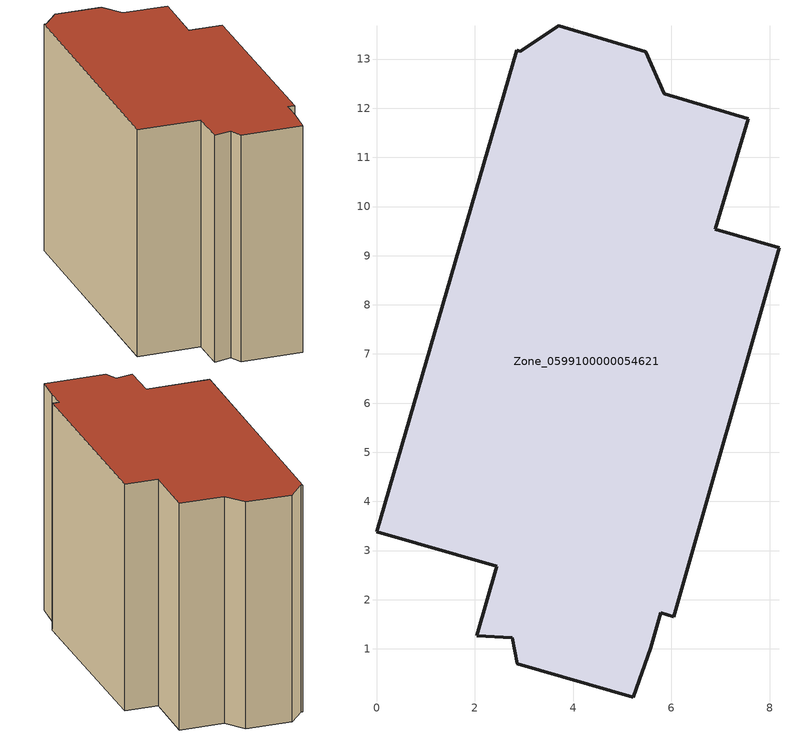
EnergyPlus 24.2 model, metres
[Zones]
Zone_0599100000054621
 floor ground (C_G): 2.45,2.68 0,3.38 2.85,13.18 2.93,13.16 3.71,13.68 5.48,13.14 5.85,12.29 7.56,11.78 6.89,9.53 8.19,9.16 6.05,1.65 5.78,1.73 5.58,1.03 5.23,0.02 2.86,0.69 2.76,1.22 2.04,1.27 z0
 wall outside (C_F): 5.78,1.73 6.05,1.65 8.19,9.16 6.89,9.53 7.56,11.78 5.85,12.29 5.48,13.14 3.71,13.68 2.93,13.16 2.85,13.18 0,3.38 2.45,2.68 2.04,1.27 2.76,1.22 2.86,0.69 5.23,0.02 5.58,1.03 5.78,1.73 z0:9.33
 roof outside (C_R): 5.58,1.03 5.78,1.73 6.05,1.65 8.19,9.16 6.89,9.53 7.56,11.78 5.85,12.29 5.48,13.14 3.71,13.68 2.93,13.16 2.85,13.18 0,3.38 2.45,2.68 2.04,1.27 2.76,1.22 2.86,0.69 5.23,0.02 z9.33
[BUILDING]
Pand.0599100000054621: North Axis=0; Terrain=City; Loads Convergence Tolerance Value=0.04; Temperature Convergence Tolerance Value=0.4; Solar Distribution=FullExterior; Maximum Number of Warmup Days=25; Minimum Number of Warmup Days=1
[Site:Location]
Rotterdam.The.Hague.AP_ZH_NLD Design_Conditions: Latitude=51.96; Longitude=4.45; Time Zone=1; Elevation=-4.5
[SITE:GROUNDTEMPERATURE:BUILDINGSURFACE]
18, 18, 18, 18, 18, 18, 18, 18, 18, 18, 18, 18
[MATERIAL] Thermal Absorptance=0.9; Solar Absorptance=0.7; Visible Absorptance=0.7
Name | Roughness | Thickness | Conductivity | Density | Specific Heat
G.TI.1946 | MediumSmooth | 0.15 | 1 | 540 | 1210
F.TI.1946 | Rough | 0.3 | 0.857143 | 1920 | 840
R.TI.1946 | MediumRough | 0.2 | 0.1 | 1500 | 1000
[CONSTRUCTION]
C_G: G.TI.1946
C_F: F.TI.1946
C_R: R.TI.1946
[ZONE]
Zone_0599100000054621: Type=1; Multiplier=1; Ceiling Height=Autocalculate; Volume=Autocalculate; Floor Area=autocalculate; Part of Total Floor Area=Yes
[ZONEINFILTRATION:DESIGNFLOWRATE]
Infil_Zone_0599100000054621: Zone or ZoneList or Space or SpaceList=Zone_0599100000054621; Schedule=AlwaysOn; Design Flow Rate Calculation Method=Flow/Area; Flow Rate per Floor Area=0.003; Constant Term Coefficient=1; Temperature Term Coefficient=0; Velocity Term Coefficient=0; Velocity Squared Term Coefficient=0
[HVACTEMPLATE:ZONE:IDEALLOADSAIRSYSTEM]
Zone_0599100000054621: Maximum Heating Supply Air Temperature=50; Minimum Cooling Supply Air Temperature=13; Maximum Heating Supply Air Humidity Ratio=0.0156; Minimum Cooling Supply Air Humidity Ratio=0.0077; Heating Limit=NoLimit; Cooling Limit=NoLimit; Dehumidification Control Type=ConstantSensibleHeatRatio; Cooling Sensible Heat Ratio=0.7; Dehumidification Setpoint=60; Humidification Control Type=None; Humidification Setpoint=30; Outdoor Air Method=None; Outdoor Air Flow Rate per Person=0.00944; Outdoor Air Flow Rate per Zone Floor Area=0; Outdoor Air Flow Rate per Zone=0; Demand Controlled Ventilation Type=None; Outdoor Air Economizer Type=NoEconomizer; Heat Recovery Type=None; Sensible Heat Recovery Effectiveness=0.7; Latent Heat Recovery Effectiveness=0.65
[ZONECONTROL:THERMOSTAT]
ThermostatControl_Zone_0599100000054621: Zone or ZoneList=Zone_0599100000054621; Control Type Schedule=DualSetpointControlType; Control 1=Thermostat_Zone_0599100000054621; Temperature Difference Between Cutout And Setpoint=0
[THERMOSTATSETPOINT:DUALSETPOINT]
Thermostat_Zone_0599100000054621: Heating Setpoint Temperature Schedule=HeatingSetpoint_Zone_0599100000054621; Cooling Setpoint Temperature Schedule=CoolingSetpoint_Zone_0599100000054621
[SCHEDULE:COMPACT]
HeatingSetpoint_Zone_0599100000054621: Through: 12/31, For: AllDays, Until: 24:00, 21
CoolingSetpoint_Zone_0599100000054621: Through: 12/31, For: AllDays, Until: 24:00, 24
DualSetpointControlType: Through: 12/31, For: AllDays, Until: 24:00, 4
AlwaysOn: Through: 12/31, For: AllDays, Until: 24:00, 1
